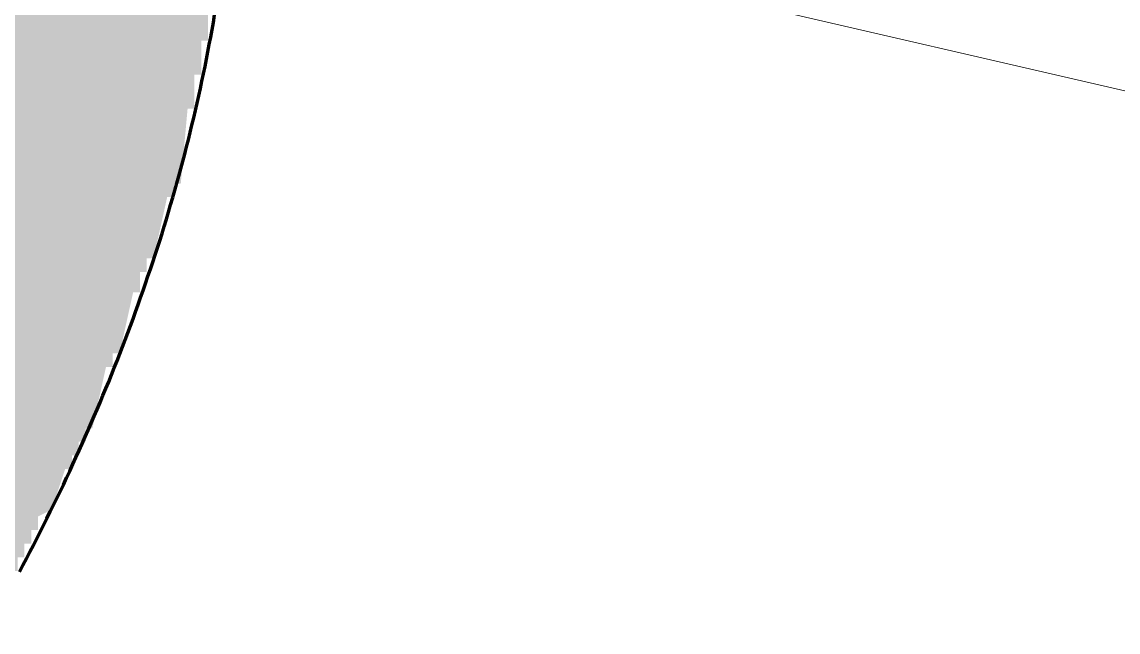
# Model space of a CAD drawing. Header units: millimetres. Extents: x 0 to 420, y 0 to 297.
# Drawn here: x 245.99 to 262.11, y 156.03 to 165.01 of the extents above; entities that cross this region are included whole.
import ezdxf

# ---------------------------------------------------------------- set-up
doc = ezdxf.new("R2010")
doc.units = ezdxf.units.MM
for name, color, linetype, lineweight in [('01-VISIBLE', 7, 'CONTINUOUS', 70), ('08-FINA', 5, 'CONTINUOUS', 18), ('13-GRAFICA', 30, 'CONTINUOUS', 18)]:
    doc.layers.add(name, color=color, linetype=linetype, lineweight=lineweight)

msp = doc.modelspace()

# ---------------------------------------------------------------- hatches: boundary and pattern name
at = {"layer": '13-GRAFICA', "true_color": 0x202020}
h = msp.add_hatch(color=7, dxfattribs=at)
h.dxf.hatch_style = 1
h.paths.add_polyline_path([(245.526, 176.032), (245.726, 176.032), (245.926, 175.732), (246.126, 175.732), (246.226, 175.532), (246.426, 175.532), (246.626, 175.232), (246.826, 175.232), (246.826, 175.132), (247.026, 175.032), (247.126, 174.632), (247.326, 174.532), (247.426, 174.132), (247.626, 174.032), (247.626, 173.832), (247.826, 173.732), (247.926, 173.332), (248.126, 173.232), (248.126, 173.032), (248.226, 173.032), (248.226, 172.832), (248.326, 172.832), (248.426, 172.132), (248.526, 172.132), (248.526, 171.632), (248.626, 171.632), (248.626, 171.232), (248.726, 171.232), (248.726, 170.832), (248.826, 170.832), (248.826, 170.432), (248.926, 170.432), (248.926, 170.032), (249.026, 170.032), (249.026, 166.332), (248.926, 166.332), (248.826, 165.232), (248.726, 165.232), (248.726, 164.732), (248.626, 164.732), (248.626, 164.232), (248.526, 164.232), (248.526, 163.732), (248.426, 163.732), (248.326, 162.632), (248.226, 162.632), (248.226, 162.432), (248.126, 162.432), (247.926, 161.532), (247.826, 161.532), (247.826, 161.332), (247.726, 161.332), (247.726, 161.032), (247.626, 161.032), (247.426, 160.132), (247.326, 160.132), (247.326, 159.932), (247.226, 159.932), (247.026, 159.032), (246.926, 159.032), (246.926, 158.832), (246.826, 158.832), (246.826, 158.632), (246.726, 158.632), (246.726, 158.432), (246.626, 158.432), (246.426, 157.832), (246.226, 157.732), (246.226, 157.532), (246.126, 157.532), (246.126, 157.332), (246.026, 157.332), (246.026, 157.132), (245.926, 157.132), (245.926, 156.932), (245.826, 156.932), (245.826, 156.732), (245.726, 156.732), (245.526, 156.132), (245.326, 156.032), (245.326, 164.732), (245.326, 167.932), (245.326, 176.332)])

# ---------------------------------------------------------------- linework, layer by layer
at = {"layer": '01-VISIBLE'}
msp.add_lwpolyline([(245.953, 156.92), (246.005, 157.018), (246.056, 157.115), (246.108, 157.213), (246.158, 157.311), (246.209, 157.409), (246.259, 157.508), (246.308, 157.606), (246.358, 157.705), (246.407, 157.804), (246.455, 157.903), (246.504, 158.002), (246.551, 158.102), (246.599, 158.201), (246.646, 158.301), (246.693, 158.401), (246.739, 158.501), (246.785, 158.601), (246.831, 158.702), (246.876, 158.803), (246.921, 158.903), (246.965, 159.004), (247.009, 159.106), (247.053, 159.207), (247.097, 159.308), (247.139, 159.41), (247.182, 159.512), (247.224, 159.614), (247.266, 159.716), (247.307, 159.818), (247.348, 159.921), (247.389, 160.023), (247.429, 160.126), (247.469, 160.229), (247.508, 160.332), (247.547, 160.435), (247.586, 160.539), (247.624, 160.642), (247.662, 160.746), (247.699, 160.85), (247.736, 160.954), (247.773, 161.058), (247.809, 161.162), (247.844, 161.267), (247.88, 161.371), (247.915, 161.476), (247.949, 161.581), (247.983, 161.686), (248.016, 161.791), (248.05, 161.896), (248.082, 162.002), (248.114, 162.107), (248.146, 162.213), (248.177, 162.319), (248.208, 162.425), (248.239, 162.531), (248.269, 162.637), (248.298, 162.743), (248.327, 162.85), (248.356, 162.956), (248.384, 163.063), (248.411, 163.17), (248.439, 163.277), (248.465, 163.384), (248.491, 163.491), (248.517, 163.598), (248.542, 163.706), (248.567, 163.813), (248.591, 163.921), (248.615, 164.029), (248.638, 164.137), (248.661, 164.245), (248.683, 164.353), (248.705, 164.461), (248.726, 164.569), (248.746, 164.678), (248.766, 164.786), (248.786, 164.895), (248.805, 165.004), (248.823, 165.113)], dxfattribs=at)
at = {"layer": '08-FINA'}
msp.add_line((279.103, 160.09), (248.403, 167.189), dxfattribs=at)

doc.saveas('drawing.dxf')
